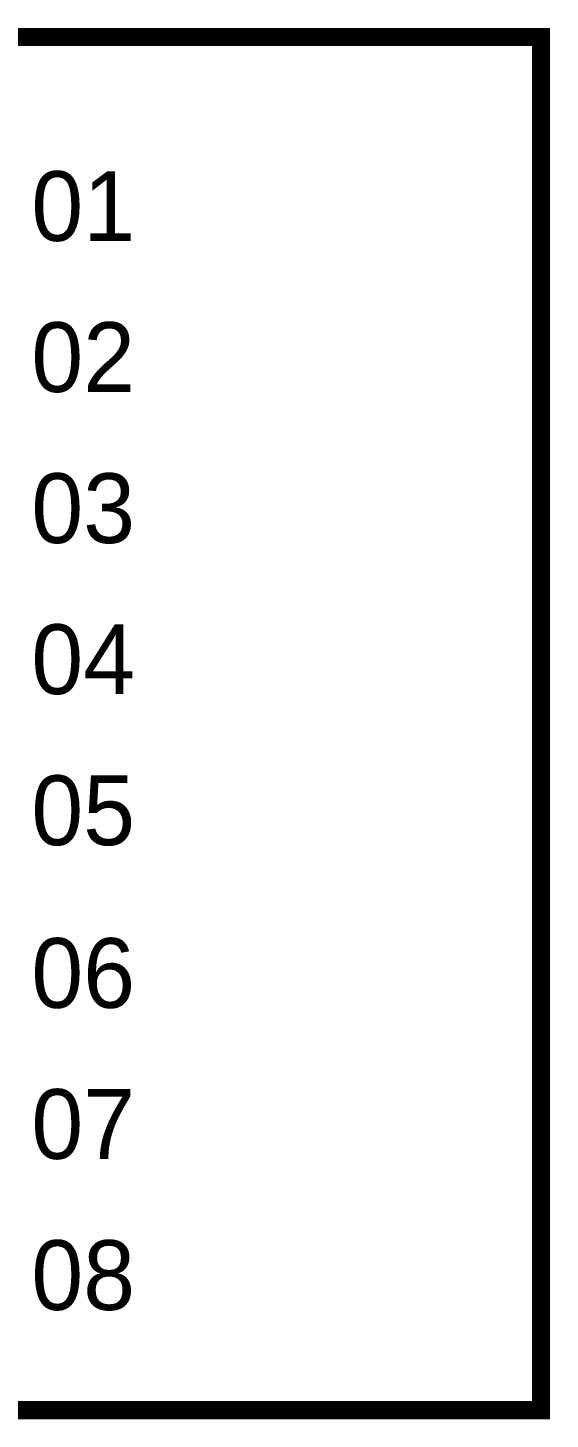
# Model space of a CAD drawing. Header units: inches. Extents: x 0 to 9.5, y -0.61 to 7.51.
# Drawn here: x 1.315 to 1.657, y 3.294 to 4.206 of the extents above; entities that cross this region are included whole.
import ezdxf

# ---------------------------------------------------------------- set-up
doc = ezdxf.new("R2010")
doc.units = ezdxf.units.IN
doc.header["$MEASUREMENT"] = 0
doc.layers.add('Sheet', color=255, linetype='Continuous')

msp = doc.modelspace()

# ---------------------------------------------------------------- linework, layer by layer
at = {"layer": 'Sheet'}
for points, const_width in [([(1.25125, 4.19971), (1.65089, 4.19971), (1.65089, 3.29981), (1.25125, 3.29981), (1.25125, 4.19971)], 0.0118), ([(1.25125, 4.19971), (1.25125, 3.29981), (1.65089, 3.29981), (1.65089, 4.19971), (1.25125, 4.19971), (1.25125, 4.19971)], 0.0039)]:
    msp.add_lwpolyline(points, close=True, dxfattribs=dict(at, const_width=const_width))

# ---------------------------------------------------------------- texts
for s, p in [('01', (1.31691, 4.06599)), ('02', (1.31691, 3.96701)), ('03', (1.31691, 3.86802)), ('04', (1.31691, 3.76904)), ('05', (1.31691, 3.67005)), ('06', (1.31691, 3.56345)), ('07', (1.31691, 3.46447)), ('08', (1.31691, 3.36548))]:
    msp.add_text(s, height=0.045685, dxfattribs=at).set_placement(p)

doc.saveas('drawing.dxf')
